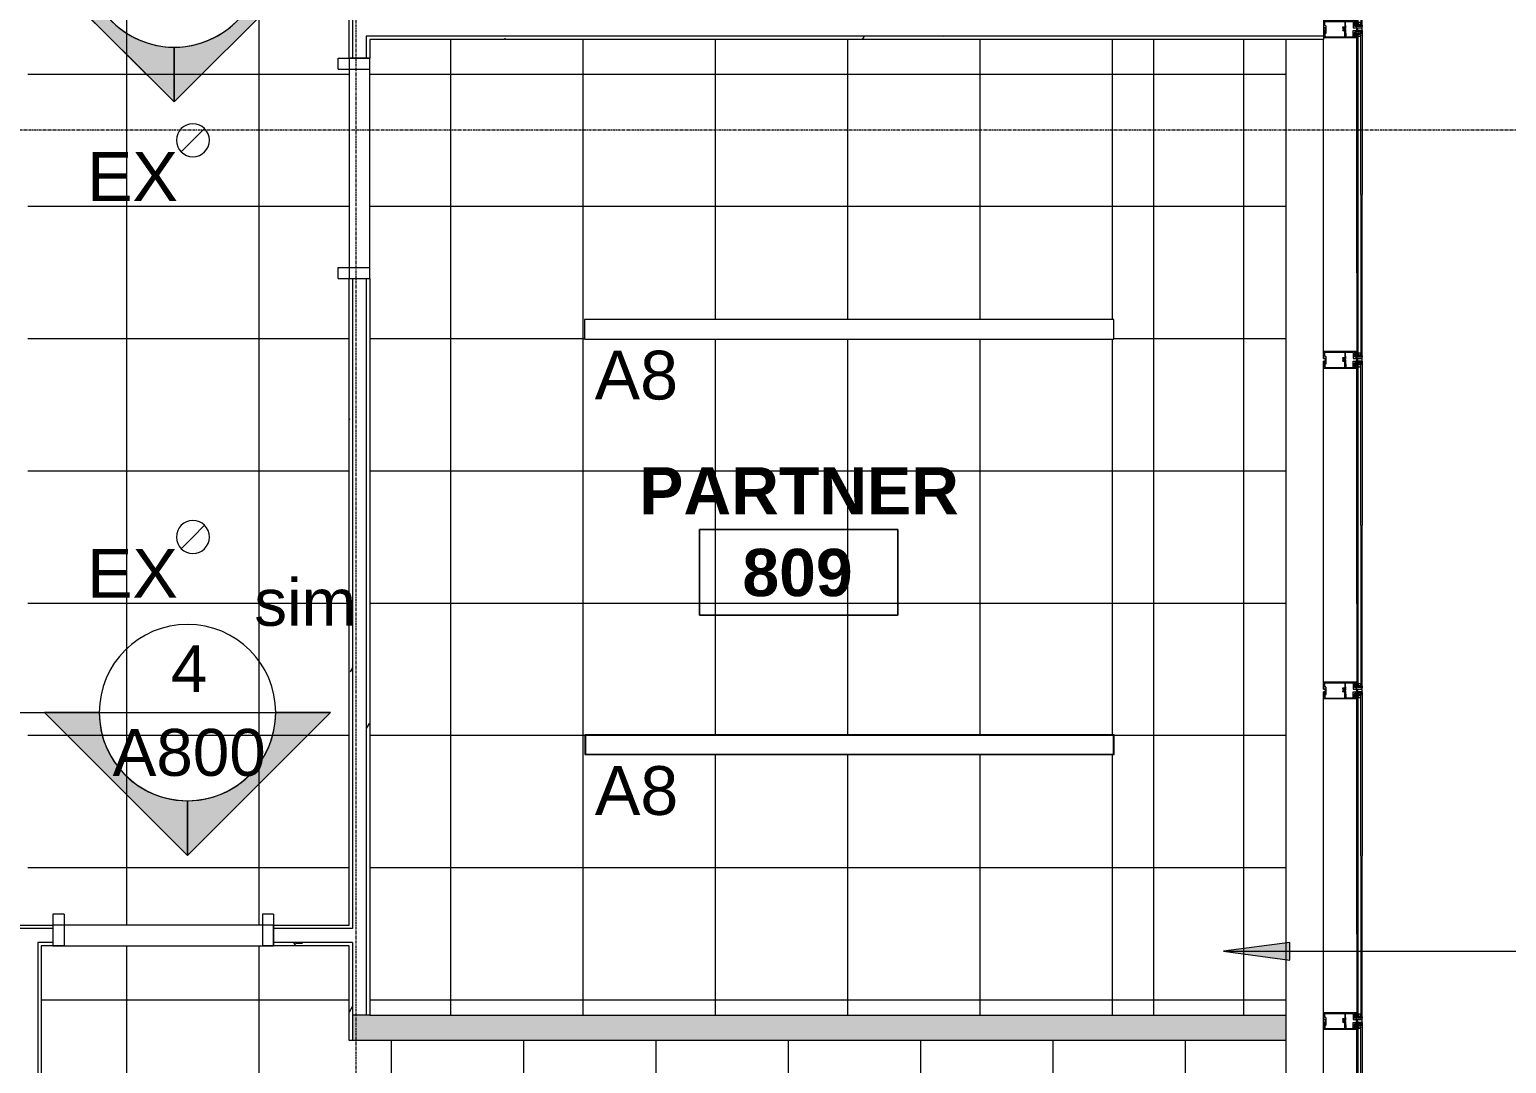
# Model space of a CAD drawing. Header units: inches. Extents: x -203 to 2908, y -968 to 768.
# Drawn here: x 1495.5 to 1763.3, y -382.8 to -195.1 of the extents above; entities that cross this region are included whole.
import ezdxf

# ---------------------------------------------------------------- set-up
doc = ezdxf.new("R2010")
doc.units = ezdxf.units.IN
doc.header["$MEASUREMENT"] = 0
doc.linetypes.add('Grid Line 1_2_', pattern=[0.875, 0.5, -0.125, 0.125, -0.125])
for name, color, linetype, lineweight in [('A-ANNO-KEYN', 231, 'Continuous', 9), ('A-AREA-IDEN', 2, 'Continuous', 9), ('A-CLNG', 13, 'Continuous', 13), ('A-CLNG-PATT', 13, 'Continuous', 13), ('A-DOOR', 31, 'Continuous', 13), ('A-DOOR-FRAM', 31, 'Continuous', 20), ('A-Glaz-Exst', 7, 'Continuous', 9), ('A-WALL', 113, 'Continuous', 13), ('A-WALL-PATT', 111, 'Continuous', 13), ('E-LITE-EQPM', 33, 'Continuous', 9), ('E-LITE-EQPM-IDEN', 33, 'Continuous', 9), ('G-ANNO-SYMB', 111, 'Continuous', 9), ('I-WALL', 2, 'Continuous', 13), ('Jenner and Block 9fl_BB - MODIFIED_pb_dwg', 8, 'Continuous', 9), ('S-GRID', 1, 'Continuous', 9)]:
    doc.layers.add(name, color=color, linetype=linetype, lineweight=lineweight)
doc.styles.add('Arial', font='arial.ttf', dxfattribs={"height": 8.851796})
doc.styles.add('Swis721 Lt BT', font='swissl.ttf', dxfattribs={"height": 8.514638})
doc.styles.add('Swis721 Lt BT_B', font='', dxfattribs={"height": 8.583975})
doc.styles.get('Swis721 Lt BT_B').set_extended_font_data('Swis721 Lt BT', bold=True)
pattern_1 = [(0, (0, 0), (30.72, 7.68), [1.267, -21.773, 1.267, -21.773, -122.88]), (0, (0, 0), (30.72, 7.68), [-46.08, 1.267, -44.813, 1.267, -21.773, -53.76]), (0, (0, 0), (30.72, 7.68), [-115.2, 1.267, -14.093, 1.267, -37.133]), (120, (11.52, 3.84), (-22.011075, 22.7643), [1.267, -21.773, 1.267, -21.773, -122.88]), (120, (11.52, 3.84), (-22.011075, 22.7643), [-46.08, 1.267, -44.813, 1.267, -21.773, -53.76]), (120, (11.52, 3.84), (-22.011075, 22.7643), [-115.2, 1.267, -14.093, 1.267, -37.133]), (240, (15.36, 19.2), (-8.708925, -30.4443), [1.267, -21.773, 1.267, -21.773, -122.88]), (240, (15.36, 19.2), (-8.708925, -30.4443), [-46.08, 1.267, -44.813, 1.267, -21.773, -53.76]), (240, (15.36, 19.2), (-8.708925, -30.4443), [-115.2, 1.267, -14.093, 1.267, -37.133])]

# ---------------------------------------------------------------- blocks, each defined once
blk = doc.blocks.new('Single Flush - OTJ_SOLIDFLUSH_Side Lite-5611451-LEVEL 8 - RCP')
at = {"layer": 'A-DOOR-FRAM'}
for p, q in [((-20, 3.875), (-20, -1.875)), ((-20, 3.875), (-18, 3.875)), ((-18, 3.875), (-18, -1.875)), ((18.000004, 3.875), (18.000004, -1.875)), ((18.000004, 3.875), (20.000004, 3.875)), ((20.000004, 3.875), (20.000004, -1.875)), ((-20, -1.875), (-18, -1.875)), ((18.000004, -1.875), (20.000004, -1.875))]:
    blk.add_line(p, q, dxfattribs=at)
blk = doc.blocks.new('Single Flush - OTJ_SOLIDFLUSH_Side Lite-5611454-LEVEL 8 - RCP')
at = {"layer": 'A-DOOR-FRAM'}
for p, q in [((-20, -3.875), (-20, 1.875)), ((-20, 1.875), (-18, 1.875)), ((-18, -3.875), (-18, 1.875)), ((18.000004, -3.875), (18.000004, 1.875)), ((18.000004, 1.875), (20.000004, 1.875)), ((20.000004, -3.875), (20.000004, 1.875)), ((-20, -3.875), (-18, -3.875)), ((18.000004, -3.875), (20.000004, -3.875))]:
    blk.add_line(p, q, dxfattribs=at)
blk = doc.blocks.new('a-light Accolade D5 - Recessed - Ceiling or Wall - 8_-0_-5087651-LEVEL 8 - RCP')
at = {"layer": 'E-LITE-EQPM'}
for p, q in [((-47.88, -2.33), (-47.88, 1.06)), ((-47.88, 1.06), (47.93, 1.06)), ((47.93, 1.06), (47.93, -2.33)), ((47.93, -2.33), (-47.88, -2.33))]:
    blk.add_line(p, q, dxfattribs=at)
blk = doc.blocks.new('L-Recessed Circular - Downlight - 6_ EXISTING-5102174-LEVEL 8 - RCP')
at = {"layer": 'E-LITE-EQPM'}
for q in [(-2.12, -2.12), (2.12, 2.12)]:
    blk.add_line((0, 0), q, dxfattribs=at)
for start, end in [(360, 180), (180, 360)]:
    blk.add_arc((0, 0), 3, start, end, dxfattribs=at)
blk = doc.blocks.new('Jenner and Block 9fl_BB - MODIFIED_pb_dwg_CW-STRIP-5619057-LEVEL 8 - RCP')
at = {"layer": 'A-Glaz-Exst'}
for p, q in [((-124.05, -51.17), (-123.01, -50.73)), ((-127.34, -53.32), (-127.56, -52.8)), ((-127.5, -52.64), (-124.39, -51.32)), ((-127.2, -53.33), (-127.26, -53.35)), ((-126.62, -54.54), (-127.12, -53.36)), ((-124.23, -51.38), (-123.91, -52.13)), ((-124.09, -52.63), (-124.08, -52.59)), ((-124.09, -52.78), (-124.03, -52.91)), ((-124.06, -52.65), (-124.04, -52.6)), ((-124.04, -52.43), (-123.99, -52.37)), ((-124.01, -52.57), (-123.8, -52.48)), ((-123.96, -52.47), (-123.97, -52.44)), ((-123.96, -52.36), (-123.88, -52.36)), ((-123.92, -52.42), (-123.9, -52.45)), ((-123.75, -52.48), (-123.71, -52.5)), ((-123.74, -52.44), (-123.69, -52.46)), ((-123.25, -53.69), (-123.64, -52.78)), ((-123.59, -52.56), (-123.13, -53.64)), ((-122.97, -53.7), (-121.94, -53.26)), ((-121.88, -51.54), (-122.01, -51.58)), ((-121.75, -51.73), (-121.85, -51.55)), ((-121.68, -51.87), (-121.79, -51.93)), ((-121.72, -51.64), (-121.66, -51.83)), ((-120.76, -51.54), (-120.96, -51.08)), ((-126.7, -54.61), (-126.64, -54.58)), ((-126.42, -55.17), (-123.32, -53.85))]:
    blk.add_line(p, q, dxfattribs=at)
at = {"layer": 'A-Glaz-Exst', "flags": 128}
for points in [[(-133.51, -24.09), (-122.34, -50.38), (-122.08, -51.01), (-121.85, -50.92), (-133.28, -23.99)], [(-132.82, -23.8), (-121.39, -50.72), (-121.16, -50.62), (-132.59, -23.7)], [(-122.46, -50.43), (-122.48, -50.37), (-127.89, -52.67), (-127.4, -53.82), (-127.17, -53.72), (-127.4, -53.82), (-127.89, -52.67), (-122.48, -50.37), (-122.46, -50.43), (-122.34, -50.38), (-122.46, -50.43), (-122.69, -50.53)], [(-122.85, -50.8), (-122.46, -51.72), (-121.94, -51.5), (-121.95, -51.47), (-121.99, -51.48), (-122.01, -51.45), (-121.87, -51.38), (-121.85, -51.42), (-121.89, -51.45), (-121.88, -51.47), (-121.82, -51.45), (-120.96, -51.08), (-121.06, -50.85)], [(-122.34, -50.38), (-122.54, -50.87), (-122.2, -50.73), (-122.69, -50.53), (-122.37, -51.28)], [(-121.82, -51.45), (-120.96, -51.08), (-121.06, -50.85), (-122.21, -51.34)], [(-121.99, -50.5), (-122.02, -50.42), (-121.62, -50.24), (-121.59, -50.33)], [(-121.96, -50.56), (-121.94, -50.62), (-121.84, -50.78), (-121.49, -50.63), (-121.54, -50.45), (-121.56, -50.39)], [(-109.83, -79.22), (-121.26, -52.3), (-121.49, -52.4), (-121.22, -53.03), (-121.34, -53.08), (-121.31, -53.13), (-126.72, -55.43), (-127.21, -54.28), (-126.95, -54.17), (-126.98, -54.18), (-127.21, -54.28), (-126.72, -55.43), (-121.31, -53.13), (-121.34, -53.08), (-121.57, -53.17)], [(-123.94, -52.21), (-124.27, -52.35), (-124.17, -52.58), (-123.98, -52.5)], [(-123.87, -52.45), (-123.67, -52.37), (-124.11, -51.34)], [(-124.08, -52.57), (-124.09, -52.55), (-123.98, -52.5), (-124, -52.45), (-124.02, -52.45)], [(-123.87, -52.39), (-123.89, -52.4), (-123.87, -52.45), (-123.76, -52.41), (-123.75, -52.43)], [(-121.87, -53.1), (-122.26, -52.18), (-121.74, -51.96), (-121.73, -51.99), (-121.77, -52.01), (-121.75, -52.05), (-121.61, -51.99), (-121.63, -51.95), (-121.67, -51.96), (-121.68, -51.93), (-121.57, -51.89), (-121.69, -51.6), (-121.7, -51.6), (-121.69, -51.6), (-121.57, -51.89), (-120.76, -51.54), (-120.67, -51.77), (-121.82, -52.26)], [(-122.05, -51.56), (-122.05, -51.55), (-121.94, -51.5)], [(-110.06, -79.32), (-121.22, -53.03), (-121.71, -52.83), (-121.37, -52.68), (-121.57, -53.17), (-121.88, -52.43)], [(-121.7, -51.74), (-121.82, -51.45), (-121.7, -51.74), (-121.71, -51.74)], [(-121.81, -51.97), (-121.8, -51.98), (-121.74, -51.96)], [(-121.08, -52.63), (-121.11, -52.57), (-121.15, -52.39), (-120.81, -52.24), (-120.71, -52.4), (-120.68, -52.46)], [(-121.06, -52.69), (-121.02, -52.77), (-120.62, -52.6), (-120.66, -52.52)], [(-109.37, -79.03), (-120.8, -52.1), (-120.57, -52), (-109.14, -78.93)], [(-126.88, -54.24), (-126.91, -54.19), (-127.09, -53.75), (-126.74, -54.59)], [(-126.92, -54.33), (-126.83, -54.53), (-126.86, -54.54), (-126.88, -54.5), (-126.92, -54.51), (-126.86, -54.66), (-126.82, -54.64), (-126.84, -54.6), (-126.81, -54.58), (-126.59, -55.1)]]:
    blk.add_lwpolyline(points, dxfattribs=at)
blk.add_lwpolyline([(-120.67, -51.77), (-120.76, -51.54), (-121.57, -51.89), (-120.76, -51.54)], close=True, dxfattribs=at)
at = {"layer": 'A-Glaz-Exst'}
for centre, radius in [((-121.98, -50.53), 0.0312), ((-121.57, -50.36), 0.0313), ((-121.07, -52.66), 0.0312), ((-120.67, -52.49), 0.0312)]:
    blk.add_circle(centre, radius, dxfattribs=at)
for centre, radius, start, end in [((-122.96, -50.85), 0.125, 23.0045, 113.0045), ((-122.22, -51.15), 0.313, 76.1346, 149.8744), ((-121.43, -51.25), 0.531, 84.932, 141.077), ((-121.55, -50.92), 0.145, 75.2021, 272.5168), ((-121.46, -50.89), 0.13, 309.3067, 96.5963), ((-121.06, -50.72), 0.266, 174.932, 231.077), ((-121.01, -50.7), 0.266, 174.932, 231.077), ((-120.95, -50.67), 0.266, 174.932, 231.077), ((-120.89, -50.65), 0.266, 174.932, 231.077), ((-127.45, -52.75), 0.125, 113.0045, 203.0045), ((-127.29, -53.29), 0.0625, 203.0045, 293.0045), ((-127.18, -53.39), 0.0625, 23.0045, 113.0045), ((-124.34, -51.43), 0.125, 23.0045, 113.0045), ((-124, -51.29), 0.125, 113.0045, 203.0045), ((-124.01, -52.66), 0.089, 160.7135, 253.0177), ((-124.03, -52.23), 0.548, 263.7768, 322.8434), ((-124.09, -52.58), 0.0197, 337.7655, 23.0045), ((-123.99, -52.65), 0.0695, 179.3043, 235.285), ((-124.03, -52.58), 0.0139, 50.356, 225.537), ((-124.03, -52.44), 0.016, 138.4428, 293.0045), ((-124.03, -52.23), 0.517, 269.0257, 316.9833), ((-124.05, -52.6), 0.0118, 337.7655, 45.537), ((-124.02, -52.26), 0.451, 268.6149, 317.394), ((-124.03, -52.23), 0.673, 269.5765, 305.68), ((-124.02, -52.56), 0.0118, 230.356, 293.0045), ((-123.96, -52.4), 0.04, 87.5662, 138.4428), ((-123.94, -52.43), 0.0306, 26.7074, 199.3016), ((-123.93, -52.46), 0.0306, 206.7074, 19.3016), ((-123.97, -52.16), 0.0625, 293.0045, 23.0045), ((-123.88, -52.38), 0.016, 293.0045, 87.5662), ((-123.8, -52.47), 0.0118, 293.0045, 355.653), ((-123.77, -52.47), 0.0139, 0.472, 175.653), ((-123.75, -52.47), 0.0118, 180.472, 248.2435), ((-123.73, -52.43), 0.0197, 203.0045, 248.2435), ((-123.75, -52.55), 0.0695, 350.7239, 46.7046), ((-123.73, -52.54), 0.089, 332.9913, 65.2955), ((-122.18, -51.16), 0.221, 68.0045, 194.8744), ((-122.26, -51.23), 0.125, 203.0045, 293.0045), ((-121.97, -51.25), 0.257, 114.4891, 201.5199), ((-122.02, -51.55), 0.0312, 203.0045, 288.0045), ((-121.98, -53.15), 0.125, 293.0045, 23.0045), ((-121.77, -52.38), 0.125, 113.0045, 203.0045), ((-121.88, -51.57), 0.0312, 23.0045, 108.0045), ((-121.67, -52.37), 0.221, 211.1346, 338.0045), ((-121.58, -52.16), 0.257, 204.4891, 291.5199), ((-121.78, -51.95), 0.0312, 118.0045, 203.0045), ((-121.69, -52.41), 0.313, 256.1346, 329.8744), ((-121.72, -51.71), 0.0313, 208.0045, 293.0045), ((-121.69, -51.63), 0.0313, 113.0045, 198.0045), ((-121.69, -51.84), 0.0312, 298.0045, 23.0045), ((-121.21, -51.77), 0.531, 264.932, 321.077), ((-121.06, -52.09), 0.145, 133.4921, 330.8069), ((-120.97, -52.04), 0.13, 309.4127, 96.7023), ((-120.57, -51.87), 0.266, 174.932, 231.077), ((-120.52, -51.85), 0.266, 174.932, 231.077), ((-120.46, -51.82), 0.266, 174.932, 231.077), ((-120.4, -51.8), 0.266, 174.932, 231.077), ((-127.15, -53.78), 0.0625, 23.0045, 113.0045), ((-127.15, -53.78), 0.0625, 23.0045, 113.0045), ((-126.94, -54.2), 0.0312, 23.0045, 113.0045), ((-126.94, -54.2), 0.0312, 23.0045, 113.0045), ((-126.89, -54.31), 0.0312, 113.0045, 203.0045), ((-126.91, -54.26), 0.0313, 293.0045, 23.0045), ((-126.71, -54.58), 0.0312, 203.0045, 293.0045), ((-126.65, -54.55), 0.0313, 293.0045, 23.0045), ((-126.47, -55.05), 0.125, 203.0045, 293.0045), ((-123.37, -53.73), 0.125, 293.0045, 23.0045), ((-123.02, -53.59), 0.125, 203.0045, 293.0045)]:
    blk.add_arc(centre, radius, start, end, dxfattribs=at)
blk = doc.blocks.new('Jenner and Block 9fl_BB - MODIFIED_pb_dwg_CW-STRIP-V22-LEVEL 8 - RCP')
at = {"layer": 'A-Glaz-Exst'}
for p, q in [((-124.05, -51.17), (-123.01, -50.73)), ((-127.34, -53.32), (-127.56, -52.8)), ((-127.5, -52.64), (-124.39, -51.32)), ((-127.2, -53.33), (-127.26, -53.35)), ((-126.62, -54.54), (-127.12, -53.36)), ((-124.23, -51.38), (-123.91, -52.13)), ((-124.09, -52.63), (-124.08, -52.59)), ((-124.09, -52.78), (-124.03, -52.91)), ((-124.06, -52.65), (-124.04, -52.6)), ((-124.04, -52.43), (-123.99, -52.37)), ((-124.01, -52.57), (-123.8, -52.48)), ((-123.96, -52.47), (-123.97, -52.44)), ((-123.96, -52.36), (-123.88, -52.36)), ((-123.92, -52.42), (-123.9, -52.45)), ((-123.75, -52.48), (-123.71, -52.5)), ((-123.74, -52.44), (-123.69, -52.46)), ((-123.25, -53.69), (-123.64, -52.78)), ((-123.59, -52.56), (-123.13, -53.64)), ((-122.97, -53.7), (-121.94, -53.26)), ((-121.88, -51.54), (-122.01, -51.58)), ((-121.75, -51.73), (-121.85, -51.55)), ((-121.68, -51.87), (-121.79, -51.93)), ((-121.72, -51.64), (-121.66, -51.83)), ((-120.76, -51.54), (-120.96, -51.08)), ((-126.7, -54.61), (-126.64, -54.58)), ((-126.42, -55.17), (-123.32, -53.85))]:
    blk.add_line(p, q, dxfattribs=at)
at = {"layer": 'A-Glaz-Exst', "flags": 128}
for points in [[(-133.51, -24.09), (-122.34, -50.38), (-122.08, -51.01), (-121.85, -50.92), (-133.28, -23.99)], [(-132.82, -23.8), (-121.39, -50.72), (-121.16, -50.62), (-132.59, -23.7)], [(-122.46, -50.43), (-122.48, -50.37), (-127.89, -52.67)], [(-127.89, -52.67), (-122.48, -50.37), (-122.46, -50.43), (-122.34, -50.38), (-122.46, -50.43), (-122.69, -50.53)], [(-122.85, -50.8), (-122.46, -51.72), (-121.94, -51.5), (-121.95, -51.47), (-121.99, -51.48), (-122.01, -51.45), (-121.87, -51.38), (-121.85, -51.42), (-121.89, -51.45), (-121.88, -51.47), (-121.82, -51.45), (-120.96, -51.08), (-121.06, -50.85)], [(-122.34, -50.38), (-122.54, -50.87), (-122.2, -50.73), (-122.69, -50.53), (-122.37, -51.28)], [(-121.82, -51.45), (-120.96, -51.08), (-121.06, -50.85), (-122.21, -51.34)], [(-121.99, -50.5), (-122.02, -50.42), (-121.62, -50.24), (-121.59, -50.33)], [(-121.96, -50.56), (-121.94, -50.62), (-121.84, -50.78), (-121.49, -50.63), (-121.54, -50.45), (-121.56, -50.39)], [(-109.83, -79.22), (-121.26, -52.3), (-121.49, -52.4), (-121.22, -53.03), (-121.34, -53.08), (-121.31, -53.13), (-126.72, -55.43)], [(-126.72, -55.43), (-121.31, -53.13), (-121.34, -53.08), (-121.57, -53.17)], [(-123.94, -52.21), (-124.27, -52.35), (-124.17, -52.58), (-123.98, -52.5)], [(-123.87, -52.45), (-123.67, -52.37), (-124.11, -51.34)], [(-124.08, -52.57), (-124.09, -52.55), (-123.98, -52.5), (-124, -52.45), (-124.02, -52.45)], [(-123.87, -52.39), (-123.89, -52.4), (-123.87, -52.45), (-123.76, -52.41), (-123.75, -52.43)], [(-121.87, -53.1), (-122.26, -52.18), (-121.74, -51.96), (-121.73, -51.99), (-121.77, -52.01), (-121.75, -52.05), (-121.61, -51.99), (-121.63, -51.95), (-121.67, -51.96), (-121.68, -51.93), (-121.57, -51.89), (-121.69, -51.6), (-121.7, -51.6), (-121.69, -51.6), (-121.57, -51.89), (-120.76, -51.54), (-120.67, -51.77), (-121.82, -52.26)], [(-122.05, -51.56), (-122.05, -51.55), (-121.94, -51.5)], [(-110.06, -79.32), (-121.22, -53.03), (-121.71, -52.83), (-121.37, -52.68), (-121.57, -53.17), (-121.88, -52.43)], [(-121.7, -51.74), (-121.82, -51.45), (-121.7, -51.74), (-121.71, -51.74)], [(-121.81, -51.97), (-121.8, -51.98), (-121.74, -51.96)], [(-121.08, -52.63), (-121.11, -52.57), (-121.15, -52.39), (-120.81, -52.24), (-120.71, -52.4), (-120.68, -52.46)], [(-121.06, -52.69), (-121.02, -52.77), (-120.62, -52.6), (-120.66, -52.52)], [(-109.37, -79.03), (-120.8, -52.1), (-120.57, -52), (-109.14, -78.93)], [(-126.88, -54.24), (-126.91, -54.19), (-127.09, -53.75), (-126.74, -54.59)], [(-126.92, -54.33), (-126.83, -54.53), (-126.86, -54.54), (-126.88, -54.5), (-126.92, -54.51), (-126.86, -54.66), (-126.82, -54.64), (-126.84, -54.6), (-126.81, -54.58), (-126.59, -55.1)]]:
    blk.add_lwpolyline(points, dxfattribs=at)
for points in [[(-120.67, -51.77), (-120.76, -51.54), (-121.57, -51.89), (-120.76, -51.54)], [(-127.4, -53.82), (-127.17, -53.72)], [(-127.21, -54.28), (-126.95, -54.17), (-126.98, -54.18)]]:
    blk.add_lwpolyline(points, close=True, dxfattribs=at)
at = {"layer": 'A-Glaz-Exst'}
for centre, radius in [((-121.98, -50.53), 0.0312), ((-121.57, -50.36), 0.0313), ((-121.07, -52.66), 0.0312), ((-120.67, -52.49), 0.0312)]:
    blk.add_circle(centre, radius, dxfattribs=at)
for centre, radius, start, end in [((-122.96, -50.85), 0.125, 23.0045, 113.0045), ((-122.22, -51.15), 0.313, 76.1346, 149.8744), ((-121.43, -51.25), 0.531, 84.932, 141.077), ((-121.55, -50.92), 0.145, 75.2021, 272.5168), ((-121.46, -50.89), 0.13, 309.3067, 96.5963), ((-121.06, -50.72), 0.266, 174.932, 231.077), ((-121.01, -50.7), 0.266, 174.932, 231.077), ((-120.95, -50.67), 0.266, 174.932, 231.077), ((-120.89, -50.65), 0.266, 174.932, 231.077), ((-127.45, -52.75), 0.125, 113.0045, 203.0045), ((-127.29, -53.29), 0.0625, 203.0045, 293.0045), ((-127.18, -53.39), 0.0625, 23.0045, 113.0045), ((-124.34, -51.43), 0.125, 23.0045, 113.0045), ((-124, -51.29), 0.125, 113.0045, 203.0045), ((-124.01, -52.66), 0.089, 160.7135, 253.0177), ((-124.03, -52.23), 0.548, 263.7768, 322.8434), ((-124.09, -52.58), 0.0197, 337.7655, 23.0045), ((-123.99, -52.65), 0.0695, 179.3043, 235.285), ((-124.03, -52.58), 0.0139, 50.356, 225.537), ((-124.03, -52.44), 0.016, 138.4428, 293.0045), ((-124.03, -52.23), 0.517, 269.0257, 316.9833), ((-124.05, -52.6), 0.0118, 337.7655, 45.537), ((-124.02, -52.26), 0.451, 268.6149, 317.394), ((-124.03, -52.23), 0.673, 269.5765, 305.68), ((-124.02, -52.56), 0.0118, 230.356, 293.0045), ((-123.96, -52.4), 0.04, 87.5662, 138.4428), ((-123.94, -52.43), 0.0306, 26.7074, 199.3016), ((-123.93, -52.46), 0.0306, 206.7074, 19.3016), ((-123.97, -52.16), 0.0625, 293.0045, 23.0045), ((-123.88, -52.38), 0.016, 293.0045, 87.5662), ((-123.8, -52.47), 0.0118, 293.0045, 355.653), ((-123.77, -52.47), 0.0139, 0.472, 175.653), ((-123.75, -52.47), 0.0118, 180.472, 248.2435), ((-123.73, -52.43), 0.0197, 203.0045, 248.2435), ((-123.75, -52.55), 0.0695, 350.7239, 46.7046), ((-123.73, -52.54), 0.089, 332.9913, 65.2955), ((-122.18, -51.16), 0.221, 68.0045, 194.8744), ((-122.26, -51.23), 0.125, 203.0045, 293.0045), ((-121.97, -51.25), 0.257, 114.4891, 201.5199), ((-122.02, -51.55), 0.0312, 203.0045, 288.0045), ((-121.98, -53.15), 0.125, 293.0045, 23.0045), ((-121.77, -52.38), 0.125, 113.0045, 203.0045), ((-121.88, -51.57), 0.0312, 23.0045, 108.0045), ((-121.67, -52.37), 0.221, 211.1346, 338.0045), ((-121.58, -52.16), 0.257, 204.4891, 291.5199), ((-121.78, -51.95), 0.0312, 118.0045, 203.0045), ((-121.69, -52.41), 0.313, 256.1346, 329.8744), ((-121.72, -51.71), 0.0313, 208.0045, 293.0045), ((-121.69, -51.63), 0.0313, 113.0045, 198.0045), ((-121.69, -51.84), 0.0312, 298.0045, 23.0045), ((-121.21, -51.77), 0.531, 264.932, 321.077), ((-121.06, -52.09), 0.145, 133.4921, 330.8069), ((-120.97, -52.04), 0.13, 309.4127, 96.7023), ((-120.57, -51.87), 0.266, 174.932, 231.077), ((-120.52, -51.85), 0.266, 174.932, 231.077), ((-120.46, -51.82), 0.266, 174.932, 231.077), ((-120.4, -51.8), 0.266, 174.932, 231.077), ((-127.15, -53.78), 0.0625, 23.0045, 113.0045), ((-127.15, -53.78), 0.0625, 23.0045, 113.0045), ((-126.94, -54.2), 0.0312, 23.0045, 113.0045), ((-126.94, -54.2), 0.0312, 23.0045, 113.0045), ((-126.89, -54.31), 0.0312, 113.0045, 203.0045), ((-126.91, -54.26), 0.0313, 293.0045, 23.0045), ((-126.71, -54.58), 0.0312, 203.0045, 293.0045), ((-126.65, -54.55), 0.0313, 293.0045, 23.0045), ((-126.47, -55.05), 0.125, 203.0045, 293.0045), ((-123.37, -53.73), 0.125, 293.0045, 23.0045), ((-123.02, -53.59), 0.125, 203.0045, 293.0045)]:
    blk.add_arc(centre, radius, start, end, dxfattribs=at)
blk = doc.blocks.new('Jenner and Block 9fl_BB - MODIFIED_pb_dwg-4752101-LEVEL 8 - RCP')
at = {"layer": 'A-Glaz-Exst'}
for p, q in [((1730.17, -253.55), (1730.17, -196.93)), ((1730.17, -313.55), (1730.17, -256.55)), ((1730.17, -373.55), (1730.17, -316.55)), ((1730.17, -431.55), (1730.17, -374.55)), ((1730.17, -433.55), (1730.17, -376.55))]:
    blk.add_line(p, q, dxfattribs=at)
at = {"rotation": 336.9955198969619}
for name, p in [('Jenner and Block 9fl_BB - MODIFIED_pb_dwg_CW-STRIP-V22-LEVEL 8 - RCP', (1868.48, -195.05)), ('Jenner and Block 9fl_BB - MODIFIED_pb_dwg_CW-STRIP-5619057-LEVEL 8 - RCP', (1868.48, -255.05)), ('Jenner and Block 9fl_BB - MODIFIED_pb_dwg_CW-STRIP-5619057-LEVEL 8 - RCP', (1868.48, -315.05)), ('Jenner and Block 9fl_BB - MODIFIED_pb_dwg_CW-STRIP-5619057-LEVEL 8 - RCP', (1868.48, -375.05))]:
    blk.add_blockref(name, p, dxfattribs=at)
blk = doc.blocks.new('Room Tag - Room Name and Number-3379422-LEVEL 8 - RCP')
at = {"layer": 'A-AREA-IDEN'}
for p, q in [((-0.1881, -0.1636), (-0.1881, -0.0018)), ((-0.1881, -0.0018), (0.1869, -0.0018)), ((0.1869, -0.0018), (-0.1881, -0.0018)), ((-0.1881, -0.0018), (-0.1881, -0.1636)), ((0.1869, -0.0018), (0.1869, -0.1636)), ((0.1869, -0.1636), (0.1869, -0.0018)), ((0.1869, -0.1636), (-0.1881, -0.1636)), ((-0.1881, -0.1636), (0.1869, -0.1636))]:
    blk.add_line(p, q, dxfattribs=at)
blk = doc.blocks.new('Drafting View - Section Head - Filled-1367765-LEVEL 8 - RCP')
at = {"layer": 'G-ANNO-SYMB'}
h = blk.add_hatch(color=256, dxfattribs=at)
edge = h.paths.add_edge_path(flags=0)
edge.add_line((-0.5202, 0), (-0.25, 0.2702))
edge.add_line((-0.25, 0.2702), (-0.25, 0.1667))
edge.add_arc((-0.25, 0), 0.1667, 90, 180)
edge.add_line((-0.4167, 0), (-0.5202, 0))
h = blk.add_hatch(color=256, dxfattribs=at)
edge = h.paths.add_edge_path(flags=0)
edge.add_line((0.0202, 0), (-0.0833, 0))
edge.add_arc((-0.25, 0), 0.1667, 0, 90)
edge.add_line((-0.25, 0.1667), (-0.25, 0.2702))
edge.add_line((-0.25, 0.2702), (0.0202, 0))
for p, q in [((-0.25, 0.2702), (-0.5202, 0)), ((-0.25, 0.2702), (-0.5202, 0)), ((-0.25, 0.2702), (0.0202, 0)), ((-0.25, 0.1667), (-0.25, 0.2702)), ((0.0202, 0), (-0.25, 0.2702)), ((-0.25, 0.2702), (-0.25, 0.1667)), ((-0.5202, 0), (-0.4167, 0)), ((-0.0833, 0), (0.0202, 0)), ((-0.5202, 0), (-0.4167, 0)), ((-0.4167, 0), (-0.5202, 0)), ((0.0202, 0), (-0.0833, 0)), ((-0.0833, 0), (0.0202, 0))]:
    blk.add_line(p, q, dxfattribs=at)
for start, end in [(0, 180), (360, 180), (90, 180), (0, 90), (180, 360)]:
    blk.add_arc((-0.25, 0), 0.1667, start, end, dxfattribs=at)

msp = doc.modelspace()

# ---------------------------------------------------------------- hatches: boundary and pattern name
at = {"layer": 'A-ANNO-KEYN'}
msp.add_hatch(color=256, dxfattribs=at).paths.add_polyline_path([(1712.04, -362.4), (1724.04, -363.98), (1724.04, -360.82)], flags=0)
at = {"layer": 'A-CLNG-PATT'}
h = msp.add_hatch(dxfattribs=at)
h.set_pattern_fill('FP_16', color=256, style=0, pattern_type=2)
h.set_pattern_definition([(90, (1129.11, -227.207), (24, -1e-15), []), (0, (1129.11, -227.207), (0, -24), [])])
h.paths.add_polyline_path([(1513.61, -357.66), (1553.42, -357.66), (1553.42, 350.67), (1497.05, 350.67), (1497.05, 222.43), (1477.67, 222.43), (1477.67, 75.11), (1495.17, 75.11), (1495.17, 70.48), (1413.05, 70.48), (1413.05, 70.09), (1409.3, 70.09), (1409.3, 70.92), (1167.42, 70.92), (1167.42, 70.48), (766.8, 70.48), (766.8, 0.66), (1194.42, 0.66), (1194.42, -3.09), (1193.3, -3.09), (1193.3, -105.34), (1232.93, -105.34), (1232.93, -69.34), (1232.83, -69.34), (1232.83, -67.34), (1253.08, -67.34), (1253.08, -105.34), (1292.61, -105.34), (1292.61, -29.34), (1228.55, -29.34), (1228.55, 0.66), (1312.86, 0.66), (1312.86, -105.34), (1350.42, -105.34), (1350.42, 0.66), (1370.67, 0.66), (1370.67, -105.34), (1412.67, -105.34), (1412.67, 0.66), (1432.92, 0.66), (1432.92, -105.34), (1474.92, -105.34), (1474.92, 0.66), (1495.17, 0.66), (1495.17, -357.66), (1499.73, -357.66)], flags=0)
h.paths.add_polyline_path([(1525.11, -290.21), (1524.33, -290.11), (1523.61, -289.81), (1522.99, -289.33), (1522.51, -288.71), (1522.21, -287.98), (1522.11, -287.21), (1522.21, -286.43), (1522.51, -285.71), (1522.99, -285.09), (1523.61, -284.61), (1524.33, -284.31), (1525.11, -284.21), (1525.89, -284.31), (1526.61, -284.61), (1527.23, -285.09), (1527.71, -285.71), (1528.01, -286.43), (1528.11, -287.21), (1528.01, -287.98), (1527.71, -288.71), (1527.23, -289.33), (1526.61, -289.81), (1525.89, -290.11)], flags=0)
h.paths.add_polyline_path([(1525.11, -218.21), (1524.33, -218.11), (1523.61, -217.81), (1522.99, -217.33), (1522.51, -216.71), (1522.21, -215.98), (1522.11, -215.21), (1522.21, -214.43), (1522.51, -213.71), (1522.99, -213.09), (1523.61, -212.61), (1524.33, -212.31), (1525.11, -212.21), (1525.89, -212.31), (1526.61, -212.61), (1527.23, -213.09), (1527.71, -213.71), (1528.01, -214.43), (1528.11, -215.21), (1528.01, -215.98), (1527.71, -216.71), (1527.23, -217.33), (1526.61, -217.81), (1525.89, -218.11)], flags=0)
h.paths.add_polyline_path([(1525.11, -146.21), (1524.33, -146.11), (1523.61, -145.81), (1522.99, -145.33), (1522.51, -144.71), (1522.21, -143.98), (1522.11, -143.21), (1522.21, -142.43), (1522.51, -141.71), (1522.99, -141.09), (1523.61, -140.61), (1524.33, -140.31), (1525.11, -140.21), (1525.89, -140.31), (1526.61, -140.61), (1527.23, -141.09), (1527.71, -141.71), (1528.01, -142.43), (1528.11, -143.21), (1528.01, -143.98), (1527.71, -144.71), (1527.23, -145.33), (1526.61, -145.81), (1525.89, -146.11)], flags=0)
h.paths.add_polyline_path([(1525.11, -74.21), (1524.33, -74.11), (1523.61, -73.81), (1522.99, -73.33), (1522.51, -72.71), (1522.21, -71.98), (1522.11, -71.21), (1522.21, -70.43), (1522.51, -69.71), (1522.99, -69.09), (1523.61, -68.61), (1524.33, -68.31), (1525.11, -68.21), (1525.89, -68.31), (1526.61, -68.61), (1527.23, -69.09), (1527.71, -69.71), (1528.01, -70.43), (1528.11, -71.21), (1528.01, -71.98), (1527.71, -72.71), (1527.23, -73.33), (1526.61, -73.81), (1525.89, -74.11)], flags=0)
h.paths.add_polyline_path([(1298.11, -24.72), (1298.11, -3.97), (1268.73, -3.97), (1268.73, -24.72), (1292.61, -24.72)], flags=0)
h.paths.add_polyline_path([(1240.73, -24.72), (1240.73, -3.97), (1232.3, -3.97), (1232.3, -24.72)], flags=0)
h.paths.add_polyline_path([(805.11, 21.79), (804.33, 21.89), (803.61, 22.19), (802.99, 22.67), (802.51, 23.29), (802.21, 24.02), (802.11, 24.79), (802.21, 25.57), (802.51, 26.29), (802.99, 26.91), (803.61, 27.39), (804.33, 27.69), (805.11, 27.79), (805.89, 27.69), (806.61, 27.39), (807.23, 26.91), (807.71, 26.29), (808.01, 25.57), (808.11, 24.79), (808.01, 24.02), (807.71, 23.29), (807.23, 22.67), (806.61, 22.19), (805.89, 21.89)], flags=0)
h.paths.add_polyline_path([(877.11, 21.79), (876.33, 21.89), (875.61, 22.19), (874.99, 22.67), (874.51, 23.29), (874.21, 24.02), (874.11, 24.79), (874.21, 25.57), (874.51, 26.29), (874.99, 26.91), (875.61, 27.39), (876.33, 27.69), (877.11, 27.79), (877.89, 27.69), (878.61, 27.39), (879.23, 26.91), (879.71, 26.29), (880.01, 25.57), (880.11, 24.79), (880.01, 24.02), (879.71, 23.29), (879.23, 22.67), (878.61, 22.19), (877.89, 21.89)], flags=0)
h.paths.add_polyline_path([(1093.11, 21.79), (1092.33, 21.89), (1091.61, 22.19), (1090.99, 22.67), (1090.51, 23.29), (1090.21, 24.02), (1090.11, 24.79), (1090.21, 25.57), (1090.51, 26.29), (1090.99, 26.91), (1091.61, 27.39), (1092.33, 27.69), (1093.11, 27.79), (1093.89, 27.69), (1094.61, 27.39), (1095.23, 26.91), (1095.71, 26.29), (1096.01, 25.57), (1096.11, 24.79), (1096.01, 24.02), (1095.71, 23.29), (1095.23, 22.67), (1094.61, 22.19), (1093.89, 21.89)], flags=0)
h.paths.add_polyline_path([(949.11, 21.79), (948.33, 21.89), (947.61, 22.19), (946.99, 22.67), (946.51, 23.29), (946.21, 24.02), (946.11, 24.79), (946.21, 25.57), (946.51, 26.29), (946.99, 26.91), (947.61, 27.39), (948.33, 27.69), (949.11, 27.79), (949.89, 27.69), (950.61, 27.39), (951.23, 26.91), (951.71, 26.29), (952.01, 25.57), (952.11, 24.79), (952.01, 24.02), (951.71, 23.29), (951.23, 22.67), (950.61, 22.19), (949.89, 21.89)], flags=0)
h.paths.add_polyline_path([(1021.11, 21.79), (1020.33, 21.89), (1019.61, 22.19), (1018.99, 22.67), (1018.51, 23.29), (1018.21, 24.02), (1018.11, 24.79), (1018.21, 25.57), (1018.51, 26.29), (1018.99, 26.91), (1019.61, 27.39), (1020.33, 27.69), (1021.11, 27.79), (1021.89, 27.69), (1022.61, 27.39), (1023.23, 26.91), (1023.71, 26.29), (1024.01, 25.57), (1024.11, 24.79), (1024.01, 24.02), (1023.71, 23.29), (1023.23, 22.67), (1022.61, 22.19), (1021.89, 21.89)], flags=0)
h.paths.add_polyline_path([(1165.11, 21.79), (1164.33, 21.89), (1163.61, 22.19), (1162.99, 22.67), (1162.51, 23.29), (1162.21, 24.02), (1162.11, 24.79), (1162.21, 25.57), (1162.51, 26.29), (1162.99, 26.91), (1163.61, 27.39), (1164.33, 27.69), (1165.26, 27.77), (1165.89, 27.69), (1166.61, 27.39), (1167.23, 26.91), (1167.75, 26.19), (1168.01, 25.57), (1168.11, 24.79), (1168.01, 24.02), (1167.71, 23.29), (1167.23, 22.67), (1166.61, 22.19), (1165.89, 21.89), (1165.26, 21.81)], flags=0)
h.paths.add_polyline_path([(1309.11, 21.79), (1308.33, 21.89), (1307.61, 22.19), (1306.99, 22.67), (1306.51, 23.29), (1306.21, 24.02), (1306.11, 24.79), (1306.21, 25.57), (1306.51, 26.29), (1306.99, 26.91), (1307.61, 27.39), (1308.33, 27.69), (1309.11, 27.79), (1309.89, 27.69), (1310.61, 27.39), (1311.23, 26.91), (1311.71, 26.29), (1312.01, 25.57), (1312.11, 24.79), (1312.01, 24.02), (1311.71, 23.29), (1311.23, 22.67), (1310.61, 22.19), (1309.89, 21.89)], flags=0)
h.paths.add_polyline_path([(1237.11, 21.79), (1236.33, 21.89), (1235.61, 22.19), (1234.99, 22.67), (1234.51, 23.29), (1234.21, 24.02), (1234.11, 24.79), (1234.21, 25.57), (1234.51, 26.29), (1234.99, 26.91), (1235.61, 27.39), (1236.33, 27.69), (1237.11, 27.79), (1237.89, 27.69), (1238.61, 27.39), (1239.23, 26.91), (1239.71, 26.29), (1240.01, 25.57), (1240.11, 24.79), (1240.01, 24.02), (1239.71, 23.29), (1239.23, 22.67), (1238.61, 22.19), (1237.89, 21.89)], flags=0)
h.paths.add_polyline_path([(1381.11, 21.79), (1380.33, 21.89), (1379.61, 22.19), (1378.99, 22.67), (1378.51, 23.29), (1378.21, 24.02), (1378.11, 24.79), (1378.21, 25.57), (1378.51, 26.29), (1378.99, 26.91), (1379.61, 27.39), (1380.33, 27.69), (1381.11, 27.79), (1381.89, 27.69), (1382.61, 27.39), (1383.23, 26.91), (1383.71, 26.29), (1384.01, 25.57), (1384.11, 24.79), (1384.01, 24.02), (1383.71, 23.29), (1383.23, 22.67), (1382.61, 22.19), (1381.89, 21.89)], flags=0)
h.paths.add_polyline_path([(1453.11, 21.79), (1452.33, 21.89), (1451.61, 22.19), (1450.99, 22.67), (1450.51, 23.29), (1450.21, 24.02), (1450.11, 24.79), (1450.21, 25.57), (1450.51, 26.29), (1450.99, 26.91), (1451.61, 27.39), (1452.33, 27.69), (1453.11, 27.79), (1453.89, 27.69), (1454.61, 27.39), (1455.23, 26.91), (1455.71, 26.29), (1456.01, 25.57), (1456.11, 24.79), (1456.01, 24.02), (1455.71, 23.29), (1455.23, 22.67), (1454.61, 22.19), (1453.89, 21.89)], flags=0)
h.paths.add_polyline_path([(1525.11, 21.79), (1524.33, 21.89), (1523.61, 22.19), (1522.99, 22.67), (1522.51, 23.29), (1522.21, 24.02), (1522.11, 24.79), (1522.21, 25.57), (1522.51, 26.29), (1522.99, 26.91), (1523.61, 27.39), (1524.33, 27.69), (1525.11, 27.79), (1525.89, 27.69), (1526.61, 27.39), (1527.23, 26.91), (1527.71, 26.29), (1528.01, 25.57), (1528.11, 24.79), (1528.01, 24.02), (1527.71, 23.29), (1527.23, 22.67), (1526.61, 22.19), (1525.89, 21.89)], flags=0)
h.paths.add_polyline_path([(1525.11, 93.79), (1524.33, 93.89), (1523.61, 94.19), (1522.99, 94.67), (1522.51, 95.29), (1522.21, 96.02), (1522.11, 96.79), (1522.21, 97.57), (1522.51, 98.29), (1522.99, 98.91), (1523.61, 99.39), (1524.33, 99.69), (1525.11, 99.79), (1525.89, 99.69), (1526.61, 99.39), (1527.23, 98.91), (1527.71, 98.29), (1528.01, 97.57), (1528.11, 96.79), (1528.01, 96.02), (1527.71, 95.29), (1527.23, 94.67), (1526.61, 94.19), (1525.89, 93.89)], flags=0)
h.paths.add_polyline_path([(1525.11, 165.79), (1524.33, 165.89), (1523.61, 166.19), (1522.99, 166.67), (1522.51, 167.29), (1522.21, 168.02), (1522.11, 168.79), (1522.21, 169.57), (1522.51, 170.29), (1522.99, 170.91), (1523.61, 171.39), (1524.33, 171.69), (1525.11, 171.79), (1525.89, 171.69), (1526.61, 171.39), (1527.23, 170.91), (1527.71, 170.29), (1528.01, 169.57), (1528.11, 168.79), (1528.01, 168.02), (1527.71, 167.29), (1527.23, 166.67), (1526.61, 166.19), (1525.89, 165.89)], flags=0)
h.paths.add_polyline_path([(1525.11, 237.79), (1524.33, 237.89), (1523.61, 238.19), (1522.99, 238.67), (1522.51, 239.29), (1522.21, 240.02), (1522.11, 240.79), (1522.21, 241.57), (1522.51, 242.29), (1522.99, 242.91), (1523.61, 243.39), (1524.33, 243.69), (1525.11, 243.79), (1525.89, 243.69), (1526.61, 243.39), (1527.23, 242.91), (1527.71, 242.29), (1528.01, 241.57), (1528.11, 240.79), (1528.01, 240.02), (1527.71, 239.29), (1527.23, 238.67), (1526.61, 238.19), (1525.89, 237.89)], flags=0)
h.paths.add_polyline_path([(1525.11, 309.79), (1524.33, 309.89), (1523.61, 310.19), (1522.99, 310.67), (1522.51, 311.29), (1522.21, 312.02), (1522.11, 312.79), (1522.21, 313.57), (1522.51, 314.29), (1522.99, 314.91), (1523.61, 315.39), (1524.33, 315.69), (1525.11, 315.79), (1525.89, 315.69), (1526.61, 315.39), (1527.23, 314.91), (1527.71, 314.29), (1528.01, 313.57), (1528.11, 312.79), (1528.01, 312.02), (1527.71, 311.29), (1527.23, 310.67), (1526.61, 310.19), (1525.89, 309.89)], flags=0)
h = msp.add_hatch(dxfattribs=at)
h.set_pattern_fill('FP_38', color=256, style=0, pattern_type=2)
h.set_pattern_definition([(90, (1643.67, -179.207), (24, -1e-15), []), (0, (1643.67, -179.207), (0, -24), [])])
h.paths.add_polyline_path([(1723.3, -373.99), (1723.3, -196.93), (1699.3, -196.93), (1699.3, -373.99)], flags=0)
h.paths.add_polyline_path([(1710.71, -193.18), (1723.3, -193.18), (1723.3, -17.65), (1582.73, -17.65), (1582.73, -29.34), (1699.3, -29.34), (1699.3, -193.18)], flags=0)
h = msp.add_hatch(dxfattribs=at)
h.set_pattern_fill('FP_12', color=256, style=0, pattern_type=2)
h.set_pattern_definition([(270, (1643.89, -275.207), (-24, -1e-15), []), (180, (1643.89, -275.207), (3e-15, 24), [])])
h.paths.add_polyline_path([(1557.17, -373.99), (1699.3, -373.99), (1699.3, -196.93), (1557.17, -196.93), (1557.17, -365.13)], flags=0)
h.paths.add_polyline_path([(1691.74, -326.67), (1596.17, -326.67), (1596.17, -323.11), (1692.17, -323.11), (1692.13, -326.67)], flags=0)
h.paths.add_polyline_path([(1596.13, -251.28), (1596.13, -247.73), (1692.13, -247.73), (1692.13, -251.28), (1668.44, -251.28)], flags=0)
h = msp.add_hatch(dxfattribs=at)
h.set_pattern_fill('FP_13', color=256, style=0, pattern_type=2)
h.set_pattern_definition([(0, (1489.11, -395.207), (0, -24), []), (270, (1489.11, -395.207), (-24, -1e-15), [])])
h.paths.add_polyline_path([(1668.44, -524.94), (1674.68, -524.94), (1674.68, -524.65), (1723.3, -524.65), (1723.3, -378.61), (1553.42, -378.61), (1553.42, -361.41), (1497.61, -361.41), (1497.61, -524.94), (1566.73, -524.94)], flags=0)
h.paths.add_polyline_path([(1566.73, -523.31), (1542.73, -523.31), (1542.73, -499.31), (1566.73, -499.31), (1566.73, -504.06)], flags=0)
h.paths.add_polyline_path([(1537.04, -491.28), (1537.04, -419.28), (1540.59, -419.28), (1540.59, -491.28)], flags=0)
h.paths.add_polyline_path([(1684.59, -491.28), (1681.04, -491.28), (1681.04, -419.28), (1684.59, -419.28)], flags=0)
h.paths.add_polyline_path([(1609.04, -491.28), (1609.04, -419.28), (1612.59, -419.28), (1612.59, -491.28)], flags=0)
at = {"layer": 'A-WALL-PATT', "lineweight": 9}
h = msp.add_hatch(dxfattribs=at)
h.set_pattern_fill('FP_1', color=256, style=0, pattern_type=2)
h.set_pattern_definition(pattern_1)
h.paths.add_polyline_path([(1553.42, -378.61), (1554.05, -378.61), (1554.05, -360.78), (1553.42, -360.78), (1553.42, -373.99)], flags=0)
h.paths.add_polyline_path([(1553.65, -358.28), (1554.05, -358.28), (1554.05, -240.3), (1553.42, -240.3), (1553.42, -358.28), (1553.65, -358.28)], flags=0)
h.paths.add_polyline_path([(1553.42, -200.3), (1554.05, -200.3), (1554.05, -73.34), (1553.42, -73.34), (1553.42, -198.99)], flags=0)
h.paths.add_polyline_path([(1554.05, -33.34), (1554.05, -29.34), (1553.42, -29.34), (1553.42, -33.34)], flags=0)
h = msp.add_hatch(dxfattribs=at)
h.set_pattern_fill('FP_1', color=256, style=0, pattern_type=2)
h.set_pattern_definition(pattern_1)
h.paths.add_polyline_path([(1556.55, -373.99), (1557.17, -373.99), (1557.17, -240.3), (1556.55, -240.3), (1556.55, -373.97)], flags=0)
h.paths.add_polyline_path([(1556.55, -200.3), (1557.17, -200.3), (1557.17, -196.3), (1556.55, -196.3), (1556.55, -198.99)], flags=0)
h.paths.add_polyline_path([(1557.17, -193.8), (1557.17, -73.34), (1556.55, -73.34), (1556.59, -193.8)], flags=0)
h.paths.add_polyline_path([(1556.55, -33.34), (1557.17, -33.34), (1557.17, -29.34), (1556.55, -29.34), (1556.55, -32.84)], flags=0)
h = msp.add_hatch(dxfattribs=at)
h.set_pattern_fill('FP_1', color=256, style=0, pattern_type=2)
h.set_pattern_definition(pattern_1)
h.paths.add_polyline_path([(1723.3, -196.93), (1730.17, -196.93), (1730.17, -196.3), (1557.17, -196.3), (1557.17, -196.93), (1710.97, -196.93)], flags=0)
h = msp.add_hatch(dxfattribs=at)
h.set_pattern_fill('FP_1', color=256, style=0, pattern_type=2)
h.set_pattern_definition(pattern_1)
h.paths.add_polyline_path([(1553.42, -358.28), (1553.42, -357.66), (1539.73, -357.66), (1539.73, -358.28)], flags=0)
h.paths.add_polyline_path([(1376.98, -358.28), (1379.97, -358.28), (1379.97, -357.66), (1371.5, -357.66), (1371.5, -358.28), (1374.48, -358.28)], flags=0)
h.paths.add_polyline_path([(1499.73, -358.28), (1499.73, -357.66), (1419.97, -357.66), (1419.97, -358.28), (1497.61, -358.28)], flags=0)
h.paths.add_polyline_path([(1331.5, -358.28), (1331.5, -357.66), (1293.61, -357.66), (1293.61, -358.28), (1320.09, -358.28)], flags=0)
h = msp.add_hatch(dxfattribs=at)
h.set_pattern_fill('FP_1', color=256, style=0, pattern_type=2)
h.set_pattern_definition(pattern_1)
h.paths.add_polyline_path([(1306.99, -361.41), (1331.5, -361.41), (1331.5, -360.78), (1293.61, -360.78), (1293.61, -361.41), (1306.51, -361.41)], flags=0)
h.paths.add_polyline_path([(1373.86, -361.41), (1374.48, -361.41), (1374.48, -360.78), (1371.5, -360.78), (1371.5, -361.41)], flags=0)
h.paths.add_polyline_path([(1376.98, -361.41), (1379.97, -361.41), (1379.97, -360.78), (1376.98, -360.78)], flags=0)
h.paths.add_polyline_path([(1493.86, -361.41), (1494.48, -361.41), (1494.48, -360.78), (1419.97, -360.78), (1419.97, -361.41), (1480.11, -361.41)], flags=0)
h.paths.add_polyline_path([(1496.98, -361.41), (1499.73, -361.41), (1499.73, -360.78), (1496.98, -360.78), (1496.98, -361.22)], flags=0)
h.paths.add_polyline_path([(1553.42, -361.41), (1553.42, -360.78), (1539.73, -360.78), (1539.73, -361.41)], flags=0)
h = msp.add_hatch(dxfattribs=at)
h.set_pattern_fill('FP_1', color=256, style=0, pattern_type=2)
h.set_pattern_definition(pattern_1)
h.paths.add_polyline_path([(1496.98, -532.34), (1497.61, -532.34), (1497.61, -361.41), (1496.98, -361.41), (1496.98, -526.81)], flags=0)
msp.add_hatch(color=7, dxfattribs=at).paths.add_polyline_path([(1709.38, -378.61), (1723.3, -378.61), (1723.3, -373.99), (1554.05, -373.99), (1554.05, -378.61), (1699.95, -378.61)], flags=0)

# ---------------------------------------------------------------- linework, layer by layer
at = {"layer": 'A-ANNO-KEYN'}
for p, q in [((1724.04, -360.82), (1712.04, -362.4)), ((1724.04, -363.98), (1724.04, -360.82)), ((1712.04, -362.4), (1724.04, -363.98)), ((1712.04, -362.4), (1779.93, -362.4))]:
    msp.add_line(p, q, dxfattribs=at)
at = {"layer": 'A-CLNG'}
for p, q in [((1699.3, -196.93), (1699.3, -373.99)), ((1723.3, -196.93), (1723.3, -373.99)), ((1692.13, -247.73), (1596.13, -247.73)), ((1596.13, -247.73), (1596.13, -251.28)), ((1692.13, -251.28), (1692.13, -247.73)), ((1596.13, -251.28), (1692.13, -251.28)), ((1692.17, -323.11), (1596.17, -323.11)), ((1596.17, -323.11), (1596.17, -326.67)), ((1692.17, -326.67), (1692.17, -323.11)), ((1596.17, -326.67), (1692.17, -326.67)), ((1723.3, -378.61), (1723.3, -524.65))]:
    msp.add_line(p, q, dxfattribs=at)
for centre, start, end in [((1525.11, -215.21), 0, 180), ((1525.11, -215.21), 180, 0), ((1525.11, -287.21), 0, 180), ((1525.11, -287.21), 180, 0)]:
    msp.add_arc(centre, 3, start, end, dxfattribs=at)
at = {"layer": 'A-WALL'}
for p, q in [((1554.05, -73.34), (1554.05, -200.3)), ((1556.55, -196.3), (1556.55, -200.3)), ((1730.17, -196.3), (1556.55, -196.3)), ((1554.05, -240.3), (1554.05, -358.28)), ((1556.55, -240.3), (1556.55, -373.99)), ((1499.73, -358.28), (1419.97, -358.28)), ((1554.05, -358.28), (1539.73, -358.28)), ((1499.73, -360.78), (1496.98, -360.78)), ((1496.98, -360.78), (1496.98, -532.34)), ((1554.05, -360.78), (1539.73, -360.78)), ((1554.05, -360.78), (1554.05, -378.61)), ((1557.17, -373.99), (1554.05, -373.99))]:
    msp.add_line(p, q, dxfattribs=at)
at = {"layer": 'A-WALL', "color": 8, "lineweight": 20}
for p, q in [((1553.42, -378.61), (1553.42, -373.99)), ((1557.17, -373.99), (1723.3, -373.99)), ((1723.3, -373.99), (1723.3, -378.61)), ((1723.3, -378.61), (1553.42, -378.61))]:
    msp.add_line(p, q, dxfattribs=at)
at = {"layer": 'G-ANNO-SYMB'}
for p, q in [((1457.94, -319.07), (1500.12, -319.07)), ((1508.12, -319.07), (1540.12, -319.07))]:
    msp.add_line(p, q, dxfattribs=at)
at = {"layer": 'I-WALL'}
for p, q in [((1553.42, -200.3), (1553.42, -73.34)), ((1730.17, -193.18), (1730.17, -196.93)), ((1557.17, -196.93), (1557.17, -200.3)), ((1730.17, -196.93), (1557.17, -196.93)), ((1557.17, -200.3), (1553.42, -200.3)), ((1553.42, -357.66), (1553.42, -240.3)), ((1553.42, -240.3), (1557.17, -240.3)), ((1557.17, -240.3), (1557.17, -373.99)), ((1419.97, -357.66), (1499.73, -357.66)), ((1499.73, -357.66), (1499.73, -361.41)), ((1539.73, -357.66), (1553.42, -357.66)), ((1539.73, -361.41), (1539.73, -357.66)), ((1499.73, -361.41), (1497.61, -361.41)), ((1497.61, -361.41), (1497.61, -532.34)), ((1553.42, -361.41), (1539.73, -361.41)), ((1553.42, -373.99), (1553.42, -361.41))]:
    msp.add_line(p, q, dxfattribs=at)
at = {"layer": 'I-WALL', "lineweight": 9}
for p, q in [((1553.42, -200.3), (1553.42, -240.3)), ((1557.17, -240.3), (1557.17, -200.3)), ((1539.73, -357.66), (1499.73, -357.66)), ((1499.73, -361.41), (1539.73, -361.41))]:
    msp.add_line(p, q, dxfattribs=at)
at = {"layer": 'S-GRID', "linetype": 'Grid Line 1_2_'}
for p, q in [((1554.73, -968.26), (1554.73, 744.46)), ((-203.03, -213.31), (2046, -213.31))]:
    msp.add_line(p, q, dxfattribs=at)

# ---------------------------------------------------------------- block references
at = {"layer": 'A-AREA-IDEN', "xscale": 95.99999999999994, "yscale": 95.99999999999994, "zscale": 95.99999999999994}
msp.add_blockref('Room Tag - Room Name and Number-3379422-LEVEL 8 - RCP', (1635.03, -285.67), dxfattribs=at)
at = {"layer": 'A-DOOR'}
for name, p, rotation in [('Single Flush - OTJ_SOLIDFLUSH_Side Lite-5611451-LEVEL 8 - RCP', (1555.3, -220.3), 89.99999999999993), ('Single Flush - OTJ_SOLIDFLUSH_Side Lite-5611454-LEVEL 8 - RCP', (1519.73, -359.53), 180)]:
    msp.add_blockref(name, p, dxfattribs=dict(at, rotation=rotation))
at = {"layer": 'E-LITE-EQPM'}
for p in [(1525.11, -215.21), (1525.11, -287.21)]:
    msp.add_blockref('L-Recessed Circular - Downlight - 6_ EXISTING-5102174-LEVEL 8 - RCP', p, dxfattribs=at)
at = {"layer": 'E-LITE-EQPM', "extrusion": (0, 0, -1), "rotation": 180}
msp.add_blockref('a-light Accolade D5 - Recessed - Ceiling or Wall - 8_-0_-5087651-LEVEL 8 - RCP', (-1644.17, -325.54), dxfattribs=at)
at = {"layer": 'G-ANNO-SYMB', "xscale": 95.99999999999994, "yscale": 95.99999999999994, "zscale": 95.99999999999994, "rotation": 180}
for p in [(1497.72, -182.32), (1500.12, -319.07)]:
    msp.add_blockref('Drafting View - Section Head - Filled-1367765-LEVEL 8 - RCP', p, dxfattribs=at)
at = {"layer": 'Jenner and Block 9fl_BB - MODIFIED_pb_dwg', "color": 7}
msp.add_blockref('Jenner and Block 9fl_BB - MODIFIED_pb_dwg-4752101-LEVEL 8 - RCP', (0, 0), dxfattribs=at)

# ---------------------------------------------------------------- texts
at = {"layer": 'A-AREA-IDEN', "char_height": 8.584, "attachment_point": 2, "line_spacing_factor": 0.998538, "style": 'Swis721 Lt BT_B'}
for s, insert, width in [('PARTNER', (1635.05, -274.54), 62.748), ('809', (1634.76, -289.36), 23.004)]:
    msp.add_mtext(s, dxfattribs=dict(at, insert=insert, width=width))
at = {"layer": 'E-LITE-EQPM-IDEN', "char_height": 8.852, "attachment_point": 2, "line_spacing_factor": 0.938532, "style": 'Arial'}
for s, insert, width in [('EX', (1514.14, -217.36), 19.656), ('A8', (1605.53, -253.4), 18.036), ('EX', (1514.14, -289.36), 19.656), ('A8', (1605.57, -328.79), 18.036)]:
    msp.add_mtext(s, dxfattribs=dict(at, insert=insert, width=width))
at = {"layer": 'G-ANNO-SYMB', "line_spacing_factor": 1.00667, "style": 'Swis721 Lt BT'}
for s, insert, char_height, width, attachment_point in [('sim', (1536.23, -294.81), 8.515, 21.816, 1), ('4', (1524.43, -306.85), 8.51, 7.56, 2), ('A800', (1524.43, -322.04), 8.515, 31.428, 2)]:
    msp.add_mtext(s, dxfattribs=dict(at, insert=insert, char_height=char_height, width=width, attachment_point=attachment_point))

doc.saveas('drawing.dxf')
